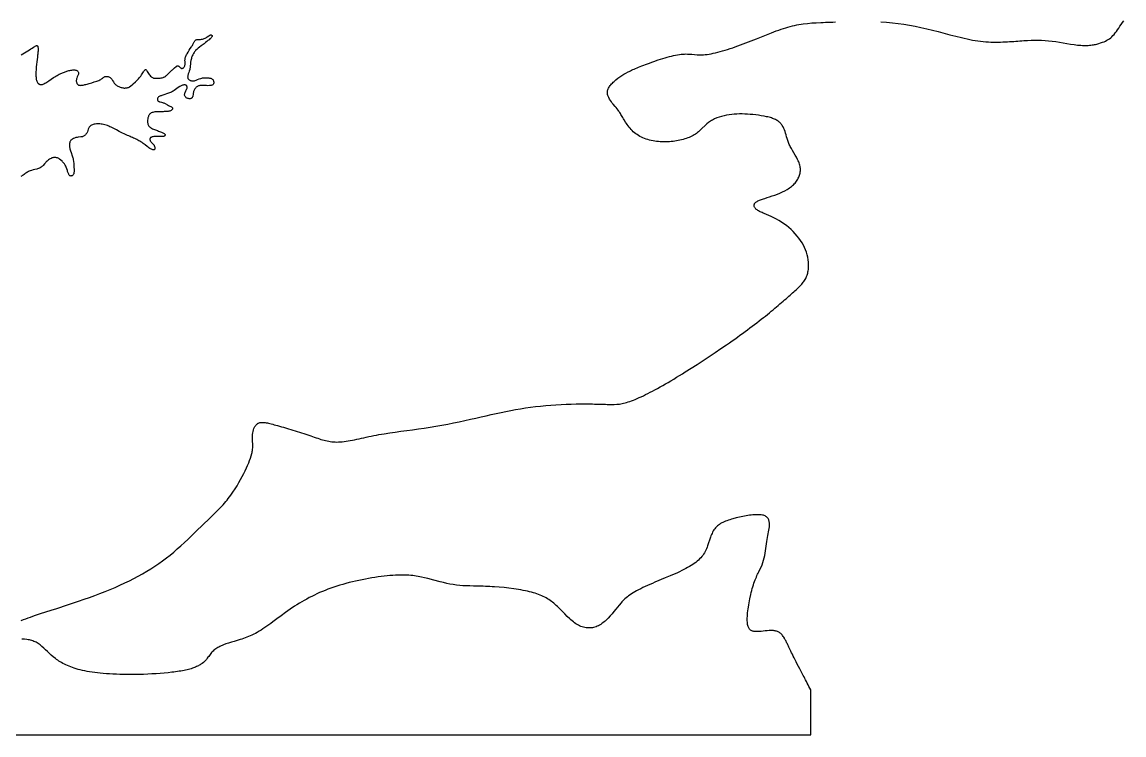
# Model space of a CAD drawing. Header units: millimetres. Extents: x -4898 to 5180, y -1106 to 8925.
# Drawn here: x 141 to 4567, y -1106 to 1760 of the extents above; entities that cross this region are included whole.
import ezdxf

# ---------------------------------------------------------------- set-up
doc = ezdxf.new("R2010")
doc.units = ezdxf.units.MM
doc.layers.add('166', color=7, linetype='Continuous')

msp = doc.modelspace()

# ---------------------------------------------------------------- linework, layer by layer
at = {"layer": '166', "elevation": 166}
for points in [[(137.6, -645.5), (146.5, -642.2), (155.7, -638.8), (165.1, -635.4), (174.8, -632), (184.8, -628.6), (194.9, -625.2), (215.6, -618.3), (236.9, -611.3), (258.5, -604.3), (280.3, -597.3), (324.2, -583), (368.2, -568.4), (390, -560.9), (411.6, -553.3), (433, -545.5), (454, -537.6), (474.7, -529.5), (495, -521.2), (514.9, -512.7), (534.4, -504), (553.5, -495.2), (572.1, -486.1), (590.4, -476.9), (608.1, -467.5), (625.4, -457.8), (642.2, -447.9), (658.6, -437.8), (674.7, -427.4), (690.4, -416.7), (705.8, -405.7), (720.9, -394.4), (735.7, -382.8), (750.3, -370.8), (764.7, -358.4), (778.9, -345.8), (793, -332.9), (806.9, -319.9), (820.6, -306.8), (847.6, -280.6), (861, -267.7), (874.2, -254.9), (887.3, -242.4), (900.1, -229.9), (912.7, -217.6), (925, -205.2), (936.9, -192.9), (948.3, -180.6), (959.2, -168.1), (964.4, -161.9), (969.5, -155.6), (974.4, -149.2), (979.2, -142.8), (988.2, -130), (996.7, -117.2), (1004.6, -104.4), (1012, -91.7), (1018.9, -79.3), (1025.3, -67.1), (1031.3, -55.3), (1036.9, -43.8), (1042.1, -32.9), (1046.9, -22.4), (1051.3, -12.3), (1055.2, -2.5), (1058.6, 6.9), (1061.5, 15.9), (1063.8, 24.7), (1064.8, 29), (1065.6, 33.3), (1066.2, 37.5), (1066.8, 41.6), (1067.4, 49.7), (1067.6, 57.6), (1067.5, 65.4), (1067.2, 72.9), (1066.9, 80.3), (1066.7, 87.4), (1066.7, 94.4), (1067, 101.2), (1067.7, 107.8), (1068.9, 114.3), (1070.6, 120.4), (1072.7, 126.1), (1075.2, 131.4), (1076.6, 133.8), (1078.1, 136.2), (1079.8, 138.3), (1081.5, 140.4), (1083.2, 142.2), (1085.1, 143.9), (1087.1, 145.4), (1089.2, 146.7), (1091.3, 147.9), (1093.6, 148.8), (1096, 149.5), (1098.5, 150.1), (1101.2, 150.4), (1104.1, 150.6), (1107.2, 150.6), (1110.6, 150.4), (1114.1, 150.1), (1118, 149.5), (1122.1, 148.8), (1126.5, 148), (1131.3, 146.9), (1136.4, 145.7), (1141.9, 144.4), (1147.7, 142.9), (1154, 141.2), (1160.7, 139.3), (1167.7, 137.4), (1175.2, 135.3), (1182.9, 133), (1190.9, 130.7), (1199.1, 128.3), (1207.5, 125.8), (1224.7, 120.6), (1259.6, 109.7), (1276.5, 104.2), (1284.7, 101.5), (1292.7, 98.8), (1300.4, 96.2), (1307.8, 93.7), (1315, 91.2), (1321.9, 88.8), (1328.7, 86.5), (1335.2, 84.4), (1341.7, 82.3), (1348, 80.4), (1354.3, 78.7), (1360.5, 77.1), (1366.8, 75.7), (1373, 74.4), (1379.3, 73.4), (1385.7, 72.6), (1392.2, 72), (1398.8, 71.6), (1405.6, 71.5), (1412.6, 71.7), (1419.9, 72.1), (1427.4, 72.7), (1435.1, 73.6), (1443, 74.8), (1451.2, 76.1), (1459.5, 77.5), (1468.1, 79.2), (1476.9, 80.9), (1485.9, 82.8), (1495, 84.8), (1504.4, 86.8), (1513.9, 88.9), (1523.6, 91), (1533.5, 93.1), (1543.5, 95.2), (1553.7, 97.2), (1564.1, 99.2), (1574.6, 101.2), (1596, 104.8), (1617.9, 108.2), (1640.2, 111.4), (1663, 114.5), (1686, 117.6), (1709.3, 120.8), (1732.8, 124), (1756.4, 127.5), (1780.1, 131.2), (1803.7, 135.2), (1827.3, 139.5), (1850.8, 143.9), (1874, 148.5), (1897, 153.3), (1919.5, 158), (1941.7, 162.9), (1963.4, 167.7), (1984.5, 172.4), (2005.1, 177), (2025.3, 181.6), (2045.2, 186), (2064.8, 190.2), (2084.4, 194.3), (2103.9, 198.1), (2123.4, 201.8), (2143.1, 205.2), (2163.1, 208.3), (2183.2, 211.1), (2203.5, 213.7), (2223.9, 215.9), (2244.4, 218), (2264.9, 219.7), (2285.4, 221.2), (2305.9, 222.4), (2326.3, 223.3), (2346.6, 223.9), (2366.5, 224.4), (2386, 224.6), (2395.5, 224.6), (2404.8, 224.6), (2414, 224.6), (2422.9, 224.5), (2431.7, 224.4), (2440.1, 224.3), (2448.3, 224.1), (2456.3, 223.9), (2463.9, 223.7), (2471.2, 223.5), (2478.2, 223.3), (2484.8, 223.1), (2491.2, 222.9), (2497.2, 222.7), (2503.1, 222.5), (2508.7, 222.5), (2519.7, 222.6), (2530.3, 223.2), (2535.6, 223.6), (2540.9, 224.3), (2546.3, 225.1), (2551.8, 226.1), (2557.4, 227.4), (2563.3, 228.8), (2569.3, 230.5), (2575.7, 232.5), (2582.3, 234.7), (2589.2, 237.2), (2596.4, 240), (2603.9, 243.1), (2611.7, 246.4), (2619.7, 249.9), (2628, 253.7), (2636.6, 257.8), (2645.4, 262.1), (2654.5, 266.7), (2663.9, 271.5), (2673.5, 276.5), (2683.3, 281.8), (2693.4, 287.2), (2703.6, 293), (2714.2, 298.9), (2724.9, 305), (2735.9, 311.4), (2747, 317.9), (2758.4, 324.7), (2769.9, 331.6), (2781.5, 338.7), (2793.3, 345.9), (2805.1, 353.3), (2829.1, 368.3), (2853.2, 383.8), (2877.3, 399.5), (2901.3, 415.3), (2925, 431.1), (2948.2, 446.9), (2970.8, 462.5), (2981.9, 470.2), (2992.9, 477.9), (3003.6, 485.6), (3014.3, 493.1), (3024.7, 500.6), (3035, 508.1), (3045, 515.5), (3054.9, 522.8), (3064.6, 530), (3074.1, 537.2), (3083.4, 544.2), (3092.5, 551.2), (3101.4, 558.1), (3110.1, 564.8), (3118.6, 571.5), (3126.8, 578.1), (3134.8, 584.6), (3142.6, 590.9), (3150.2, 597.2), (3157.6, 603.3), (3164.8, 609.3), (3171.7, 615.2), (3178.5, 621), (3185.1, 626.6), (3191.5, 632.1), (3197.7, 637.5), (3203.7, 642.7), (3209.5, 647.8), (3215.1, 652.8), (3220.6, 657.6), (3225.9, 662.2), (3231, 666.7), (3235.9, 671.1), (3240.7, 675.3), (3245.3, 679.4), (3249.7, 683.4), (3254, 687.3), (3258, 691.2), (3261.9, 695), (3265.6, 698.7), (3269.1, 702.4), (3272.5, 706.1), (3275.6, 709.9), (3278.6, 713.6), (3281.3, 717.4), (3283.9, 721.2), (3286.3, 725.1), (3288.5, 729.1), (3290.5, 733.2), (3292.3, 737.4), (3293.9, 741.7), (3295.3, 746.1), (3296.6, 750.6), (3297.6, 755.2), (3298.5, 759.9), (3299.2, 764.7), (3299.7, 769.5), (3300, 774.3), (3300.2, 779.3), (3300.2, 784.2), (3300, 789.2), (3299.7, 794.2), (3298.5, 804.2), (3296.8, 814.3), (3294.5, 824.2), (3291.5, 834.1), (3288, 843.8), (3283.9, 853.4), (3279.2, 862.9), (3273.9, 872.3), (3268.1, 881.6), (3261.5, 890.7), (3254.4, 899.7), (3246.7, 908.6), (3238.4, 917.2), (3229.7, 925.6), (3220.5, 933.8), (3211, 941.5), (3201.2, 948.9), (3191.2, 955.8), (3181, 962.2), (3170.7, 968), (3160.5, 973.2), (3150.3, 977.9), (3140.5, 982.2), (3130.9, 986.2), (3121.9, 990), (3117.6, 991.8), (3113.5, 993.6), (3109.6, 995.4), (3105.9, 997.2), (3102.4, 998.9), (3099.1, 1000.8), (3096.1, 1002.6), (3093.3, 1004.5), (3090.9, 1006.4), (3088.7, 1008.3), (3086.7, 1010.3), (3085.1, 1012.3), (3083.7, 1014.3), (3082.6, 1016.3), (3081.8, 1018.3), (3081.3, 1020.4), (3081.1, 1022.4), (3081.3, 1024.3), (3081.7, 1026.3), (3082.4, 1028.2), (3083.5, 1030.1), (3084.8, 1032), (3086.5, 1033.8), (3088.5, 1035.6), (3090.9, 1037.3), (3093.6, 1038.9), (3096.5, 1040.5), (3099.8, 1042.1), (3103.3, 1043.6), (3107.1, 1045.1), (3111.1, 1046.6), (3115.3, 1048.1), (3119.7, 1049.6), (3124.2, 1051.1), (3133.7, 1054.1), (3143.7, 1057.3), (3154, 1060.6), (3164.4, 1064.2), (3174.8, 1068.1), (3185.1, 1072.4), (3195.2, 1077), (3204.9, 1081.9), (3214.3, 1087.2), (3218.8, 1090), (3223.2, 1092.9), (3227.4, 1095.9), (3231.5, 1099), (3235.4, 1102.2), (3239.1, 1105.6), (3242.6, 1109), (3245.9, 1112.5), (3248.9, 1116.2), (3251.8, 1119.9), (3254.4, 1123.8), (3256.8, 1127.7), (3259, 1131.8), (3260.9, 1135.9), (3262.6, 1140), (3264, 1144.3), (3265.2, 1148.6), (3266.1, 1152.9), (3266.8, 1157.3), (3267.2, 1161.8), (3267.3, 1166.3), (3267.1, 1170.8), (3266.7, 1175.3), (3266, 1179.8), (3265, 1184.4), (3263.7, 1189), (3262.2, 1193.5), (3260.4, 1198.1), (3258.5, 1202.6), (3256.3, 1207.2), (3251.6, 1216.2), (3246.5, 1225.2), (3236.1, 1242.9), (3231.1, 1251.5), (3226.6, 1259.9), (3224.6, 1264.1), (3222.7, 1268.2), (3219.5, 1276.2), (3216.6, 1284), (3214.2, 1291.6), (3211.9, 1299), (3209.9, 1306.2), (3207.8, 1313.1), (3205.7, 1319.8), (3203.4, 1326.2), (3200.8, 1332.5), (3197.8, 1338.4), (3194.3, 1344.1), (3192.4, 1346.8), (3190.4, 1349.4), (3188.2, 1352), (3185.8, 1354.5), (3183.3, 1356.9), (3180.6, 1359.2), (3177.7, 1361.4), (3174.6, 1363.5), (3171.2, 1365.6), (3167.7, 1367.5), (3163.9, 1369.3), (3159.9, 1371), (3155.7, 1372.7), (3151.3, 1374.2), (3146.7, 1375.7), (3141.9, 1377), (3136.9, 1378.3), (3131.8, 1379.5), (3121.3, 1381.6), (3110.4, 1383.5), (3099.2, 1385.1), (3088, 1386.4), (3076.7, 1387.6), (3065.6, 1388.6), (3054.7, 1389.4), (3043.8, 1390), (3033.2, 1390.3), (3022.6, 1390.3), (3012.1, 1390.1), (3001.7, 1389.5), (2991.4, 1388.6), (2981.1, 1387.2), (2970.8, 1385.5), (2960.7, 1383.3), (2950.8, 1380.8), (2941, 1377.7), (2931.6, 1374.3), (2922.6, 1370.4), (2918.2, 1368.3), (2914, 1366), (2909.9, 1363.7), (2905.9, 1361.2), (2902.1, 1358.6), (2898.4, 1355.9), (2891.4, 1350.2), (2884.8, 1344.1), (2871.7, 1331.4), (2864.9, 1325), (2857.7, 1318.6), (2853.9, 1315.5), (2849.9, 1312.5), (2845.6, 1309.5), (2841.2, 1306.7), (2836.4, 1303.9), (2831.5, 1301.2), (2826.2, 1298.7), (2820.7, 1296.3), (2815, 1294), (2809.1, 1291.8), (2803, 1289.8), (2796.7, 1287.9), (2790.2, 1286.2), (2783.6, 1284.6), (2776.8, 1283.2), (2769.9, 1281.9), (2762.9, 1280.8), (2755.8, 1279.9), (2748.6, 1279.2), (2741.4, 1278.6), (2734.1, 1278.2), (2726.7, 1278), (2719.4, 1278), (2712, 1278.2), (2704.6, 1278.6), (2697.2, 1279.3), (2689.9, 1280.1), (2682.6, 1281.1), (2675.4, 1282.4), (2668.3, 1283.8), (2661.4, 1285.5), (2654.5, 1287.4), (2647.7, 1289.5), (2641.2, 1291.9), (2634.8, 1294.5), (2628.5, 1297.3), (2622.5, 1300.3), (2616.8, 1303.6), (2611.2, 1307.2), (2605.9, 1311), (2600.9, 1315), (2596.1, 1319.2), (2591.5, 1323.6), (2587.2, 1328.2), (2583.1, 1332.9), (2579.2, 1337.6), (2575.5, 1342.5), (2572, 1347.4), (2568.6, 1352.3), (2565.4, 1357.1), (2559.4, 1366.7), (2556.6, 1371.4), (2553.9, 1375.9), (2551.4, 1380.3), (2548.9, 1384.4), (2546.4, 1388.4), (2544.1, 1392.2), (2541.8, 1395.7), (2539.6, 1399), (2537.4, 1402.1), (2535.3, 1405.1), (2531.2, 1410.6), (2527.2, 1415.7), (2523.3, 1420.5), (2515.7, 1429.7), (2511.8, 1434.4), (2508, 1439.4), (2504.1, 1444.7), (2500.6, 1450.3), (2497.4, 1456.1), (2496.1, 1459), (2494.9, 1462.1), (2493.9, 1465.2), (2493.1, 1468.3), (2492.5, 1471.5), (2492.2, 1474.7), (2492.2, 1477.9), (2492.5, 1481.2), (2493.1, 1484.5), (2494, 1487.8), (2495.3, 1491.2), (2496.9, 1494.6), (2498.8, 1498), (2501, 1501.4), (2503.5, 1504.8), (2506.3, 1508.1), (2509.2, 1511.5), (2512.4, 1514.8), (2515.7, 1518.1), (2519.2, 1521.3), (2526.6, 1527.7), (2534.4, 1533.8), (2542.4, 1539.6), (2550.5, 1545), (2558.5, 1550), (2566.8, 1554.8), (2575.4, 1559.4), (2579.9, 1561.7), (2584.6, 1563.9), (2589.5, 1566.2), (2594.6, 1568.5), (2599.9, 1570.8), (2605.5, 1573.2), (2611.3, 1575.6), (2617.5, 1578.2), (2624, 1580.8), (2630.8, 1583.4), (2638.1, 1586.3), (2645.7, 1589.2), (2653.6, 1592.2), (2661.8, 1595.2), (2670.3, 1598.3), (2678.9, 1601.4), (2696.7, 1607.5), (2714.6, 1613.4), (2723.6, 1616.1), (2732.5, 1618.7), (2741.2, 1621.1), (2749.8, 1623.4), (2758.2, 1625.4), (2766.3, 1627.1), (2774.1, 1628.6), (2781.5, 1629.7), (2788.6, 1630.6), (2795.3, 1631.1), (2801.7, 1631.4), (2807.8, 1631.5), (2813.7, 1631.3), (2819.5, 1631), (2830.7, 1630.2), (2841.8, 1629.2), (2853.1, 1628.4), (2859, 1628.1), (2865.1, 1628), (2871.5, 1628.1), (2878.2, 1628.4), (2885.2, 1629), (2892.6, 1629.9), (2900.5, 1631.1), (2908.7, 1632.6), (2917.3, 1634.3), (2926.2, 1636.4), (2935.4, 1638.7), (2944.9, 1641.2), (2954.6, 1644), (2964.6, 1647), (2974.7, 1650.1), (2985, 1653.4), (2995.4, 1656.9), (3005.9, 1660.5), (3027.1, 1668.1), (3048.4, 1676.1), (3069.6, 1684.2), (3090.4, 1692.5), (3111, 1700.8), (3131.2, 1708.9), (3151, 1716.7), (3160.8, 1720.4), (3170.5, 1724), (3180.1, 1727.5), (3189.6, 1730.8), (3198.9, 1733.9), (3208.2, 1736.9), (3217.4, 1739.6), (3226.4, 1742.2), (3235.3, 1744.4), (3244.1, 1746.5), (3252.9, 1748.3), (3261.5, 1749.9), (3270.1, 1751.3), (3278.7, 1752.6), (3295.9, 1754.6), (3313.3, 1756.1), (3330.9, 1757.3), (3349, 1758.1), (3358.3, 1758.5), (3367.8, 1758.9), (3377.5, 1759.2), (3387.4, 1759.6), (3397.5, 1760), (3407.9, 1760.4)], [(3590.3, 1761.2), (3613.5, 1759.5), (3636.6, 1757.3), (3659.6, 1754.6), (3682.6, 1751.3), (3705.6, 1747.6), (3728.6, 1743.3), (3751.6, 1738.6), (3774.7, 1733.3), (3798, 1727.6), (3821.3, 1721.5), (3867.9, 1709), (3891, 1702.9), (3913.9, 1697.2), (3925.2, 1694.5), (3936.5, 1692), (3947.6, 1689.7), (3958.7, 1687.6), (3969.6, 1685.7), (3980.4, 1684), (3991.1, 1682.6), (4001.6, 1681.5), (4012, 1680.6), (4022.2, 1680), (4032.3, 1679.5), (4042.3, 1679.2), (4052.1, 1679.1), (4061.7, 1679.2), (4071.2, 1679.4), (4080.5, 1679.7), (4089.7, 1680.1), (4098.7, 1680.5), (4107.5, 1681.1), (4116.2, 1681.7), (4124.7, 1682.3), (4133, 1682.9), (4141.2, 1683.5), (4149.1, 1684.1), (4156.9, 1684.7), (4164.6, 1685.2), (4179.5, 1686.1), (4193.9, 1686.8), (4208, 1687.1), (4222, 1687.2), (4235.9, 1686.9), (4249.8, 1686.2), (4264, 1685), (4278.4, 1683.4), (4293.2, 1681.3), (4308.1, 1678.9), (4323, 1676.4), (4337.9, 1673.9), (4352.6, 1671.4), (4366.8, 1669.3), (4373.8, 1668.3), (4380.6, 1667.5), (4387.3, 1666.8), (4393.8, 1666.3), (4400.1, 1666), (4406.2, 1665.8), (4412.1, 1665.8), (4417.9, 1665.9), (4423.4, 1666.2), (4428.8, 1666.6), (4434, 1667.1), (4439, 1667.8), (4443.9, 1668.5), (4448.5, 1669.4), (4453.1, 1670.3), (4457.4, 1671.3), (4461.6, 1672.4), (4465.7, 1673.6), (4473.3, 1676), (4480.4, 1678.5), (4486.9, 1681), (4493, 1683.7), (4498.6, 1686.5), (4503.9, 1689.6), (4508.9, 1692.9), (4513.7, 1696.6), (4518.3, 1700.7), (4522.8, 1705.3), (4527.3, 1710.5), (4531.8, 1716.2), (4536.3, 1722.3), (4541, 1728.9), (4545.7, 1735.8), (4550.7, 1742.9), (4555.8, 1750.3), (4561.2, 1757.7), (4566.9, 1765.2)], [(137.7, 1628.1), (144.3, 1631.9), (157.7, 1639.9), (164.2, 1643.9), (170.5, 1647.9), (176.5, 1651.8), (182.1, 1655.5), (187.4, 1659), (189.8, 1660.6), (192.2, 1662), (194.3, 1663.2), (196.3, 1664.1), (198.1, 1664.7), (199.7, 1665), (201.1, 1665), (202.3, 1664.5), (203.3, 1663.7), (204.1, 1662.5), (204.7, 1661), (205.1, 1659.1), (205.5, 1656.9), (205.6, 1654.5), (205.7, 1651.8), (205.6, 1648.8), (205.5, 1645.6), (205.2, 1642.2), (204.9, 1638.6), (204.5, 1634.8), (204.1, 1630.9), (203.7, 1626.7), (202.6, 1618.1), (201.5, 1608.9), (200.4, 1599.4), (199.3, 1589.5), (198.3, 1579.2), (197.5, 1568.7), (196.9, 1558.1), (196.8, 1552.9), (196.7, 1547.8), (196.9, 1542.9), (197.2, 1538.2), (197.6, 1533.7), (198.3, 1529.6), (199.2, 1525.8), (200.3, 1522.4), (201.6, 1519.4), (203.1, 1516.7), (204.8, 1514.3), (206.6, 1512.4), (208.5, 1510.8), (210.6, 1509.6), (212.8, 1508.8), (215.1, 1508.4), (217.6, 1508.4), (220.2, 1508.7), (223, 1509.4), (226, 1510.5), (229.2, 1511.9), (232.7, 1513.7), (236.4, 1515.9), (240.4, 1518.4), (244.6, 1521.1), (249, 1524.1), (258.3, 1530.5), (267.7, 1536.9), (272.5, 1540), (277.1, 1542.8), (281.6, 1545.5), (286.1, 1547.9), (290.5, 1550.1), (294.8, 1552.1), (303.3, 1555.7), (311.8, 1559), (320.5, 1561.9), (329.1, 1564.5), (333.3, 1565.6), (337.5, 1566.5), (341.5, 1567.1), (345.3, 1567.5), (349, 1567.6), (352.5, 1567.3), (355.7, 1566.7), (358.6, 1565.8), (361.2, 1564.6), (363.4, 1563.2), (365.3, 1561.5), (366.7, 1559.6), (367.6, 1557.5), (368, 1555.3), (367.9, 1552.9), (367.4, 1550.4), (366.5, 1547.8), (365.4, 1545.1), (362.9, 1539.6), (360.5, 1533.9), (359.7, 1531.1), (359.2, 1528.2), (358.9, 1525.5), (359, 1522.8), (359.2, 1520.2), (359.7, 1517.7), (360.5, 1515.5), (361.4, 1513.4), (362.5, 1511.5), (363.7, 1509.9), (365.1, 1508.6), (366.6, 1507.5), (368.3, 1506.6), (370.2, 1506), (372.3, 1505.6), (374.7, 1505.4), (377.2, 1505.5), (380, 1505.7), (383.1, 1506.1), (386.4, 1506.8), (390, 1507.5), (393.8, 1508.4), (397.8, 1509.5), (402.1, 1510.6), (406.5, 1511.9), (411.2, 1513.2), (420.9, 1516), (431, 1518.9), (440.9, 1522), (445.5, 1523.7), (449.8, 1525.4), (453.7, 1527.2), (457.2, 1529.1), (460.3, 1531), (462.9, 1532.9), (465.3, 1534.7), (467.5, 1536.5), (469.6, 1538), (471.6, 1539.4), (473.7, 1540.5), (475.9, 1541.2), (478.3, 1541.6), (481, 1541.6), (483.7, 1541.3), (486.5, 1540.6), (489.3, 1539.6), (492.1, 1538.3), (494.7, 1536.8), (497.2, 1534.9), (499.5, 1532.9), (501.5, 1530.6), (503.2, 1528.1), (504.8, 1525.5), (507.9, 1520.1), (511.1, 1514.8), (513, 1512.2), (515.1, 1509.8), (517.5, 1507.6), (520.2, 1505.6), (523, 1503.7), (526.1, 1502), (529.2, 1500.5), (532.5, 1499.2), (535.7, 1498), (539, 1497), (542.2, 1496.2), (545.3, 1495.5), (548.4, 1495), (551.4, 1494.7), (554.3, 1494.7), (557.2, 1494.8), (560, 1495.1), (562.8, 1495.6), (565.5, 1496.4), (568.2, 1497.4), (570.7, 1498.6), (573.3, 1500), (578.2, 1503.2), (583, 1507), (587.7, 1510.9), (596.6, 1519), (600.8, 1523), (604.8, 1527.1), (608.5, 1531.1), (611.9, 1535), (615.1, 1539), (618.1, 1543), (620.9, 1547.1), (623.6, 1551.3), (626.1, 1555.3), (628.4, 1559.1), (630.7, 1562.5), (631.7, 1564), (632.8, 1565.4), (633.8, 1566.5), (634.8, 1567.4), (635.8, 1568.1), (636.8, 1568.5), (637.7, 1568.6), (638.6, 1568.5), (639.5, 1567.9), (640.4, 1567), (641.3, 1565.8), (642.3, 1564.4), (643.2, 1562.8), (644.2, 1561), (646.4, 1557), (648.8, 1553), (651.6, 1549.2), (654.6, 1545.7), (657.6, 1542.6), (660.4, 1540), (661.7, 1538.9), (662.9, 1538), (665.2, 1536.6), (667.3, 1535.5), (669.3, 1534.8), (671.4, 1534.3), (673.6, 1534), (676.1, 1533.8), (678.9, 1533.7), (680.6, 1533.7), (682.4, 1533.7), (686.5, 1533.9), (691, 1534.2), (695.6, 1534.7), (700.1, 1535.3), (704.3, 1536.1), (708.3, 1537.2), (710.4, 1538), (712.4, 1539), (714.5, 1540.2), (716.7, 1541.6), (719, 1543.4), (721.4, 1545.4), (723.9, 1547.7), (726.5, 1550.1), (731.7, 1555.3), (736.6, 1560.4), (738.9, 1562.7), (741.1, 1564.8), (743, 1566.6), (744.8, 1568.2), (746.5, 1569.6), (748, 1570.9), (753.8, 1575.6), (759.8, 1580.9), (761.3, 1582), (762.9, 1583), (764.5, 1583.6), (766, 1583.9), (767.6, 1583.8), (769.1, 1583.2), (770.6, 1582.2), (772.2, 1580.9), (775.3, 1578), (776.9, 1576.5), (778.6, 1575.3), (780.3, 1574.3), (782.1, 1573.7), (783.9, 1573.7), (785.8, 1574.1), (787.6, 1574.9), (789.4, 1576.1), (791.1, 1577.6), (792.5, 1579.5), (793.8, 1581.5), (794.8, 1583.8), (795.5, 1586.2), (795.8, 1588.7), (796, 1591.4), (795.9, 1594.2), (795.6, 1600), (795.5, 1606.2), (795.7, 1609.3), (796.1, 1612.5), (796.8, 1615.8), (797.8, 1619.1), (799, 1622.4), (800.4, 1625.7), (802, 1629.1), (803.8, 1632.5), (807.8, 1639.3), (812.2, 1646.2), (816.8, 1653), (821.3, 1659.6), (823.4, 1662.9), (825.4, 1666), (827.2, 1669), (828.8, 1671.9), (830.3, 1674.7), (831.7, 1677.3), (833, 1679.7), (834.2, 1681.9), (835.4, 1683.9), (836.7, 1685.6), (838, 1687), (839.4, 1688.1), (840.9, 1688.9), (842.5, 1689.4), (844.2, 1689.7), (845.9, 1689.9), (849.6, 1690), (853.5, 1689.9), (857.6, 1690.2), (861.7, 1690.6), (865.7, 1691.4), (869.5, 1692.4), (873, 1693.6), (876.3, 1694.9), (879.3, 1696.5), (882.2, 1698.2), (885.1, 1700.3), (891.1, 1704.6), (894, 1706.4), (895.4, 1707.1), (896.8, 1707.6), (898.1, 1708), (899.4, 1708.1), (900.6, 1708), (901.7, 1707.8), (902.6, 1707.4), (903.4, 1706.9), (904, 1706.2), (904.4, 1705.4), (904.5, 1704.5), (904.4, 1703.5), (904.1, 1702.4), (903.5, 1701.2), (902.8, 1699.9), (901.8, 1698.5), (900.6, 1697.1), (899.2, 1695.6), (897.6, 1694), (895.9, 1692.4), (892.1, 1688.9), (887.7, 1685.2), (882.9, 1681.3), (877.6, 1677.2), (871.9, 1672.9), (860.1, 1663.9), (854.2, 1659.3), (848.6, 1654.7), (843.3, 1650), (838.4, 1645.1), (836.1, 1642.5), (833.9, 1639.8), (831.8, 1636.9), (829.9, 1634), (828.1, 1630.8), (826.4, 1627.5), (824.9, 1624.1), (823.5, 1620.6), (822.2, 1616.9), (821.1, 1613.3), (819.4, 1605.8), (818.2, 1598.2), (817.4, 1590.7), (816.7, 1583.4), (815.8, 1576.3), (815.2, 1572.8), (814.5, 1569.4), (812.7, 1563), (810.7, 1556.9), (808.7, 1551.3), (807.9, 1548.6), (807.2, 1546.1), (806.7, 1543.7), (806.3, 1541.4), (806.2, 1539.3), (806.3, 1537.2), (806.7, 1535.3), (807.3, 1533.5), (808.2, 1531.8), (809.3, 1530.2), (810.8, 1528.8), (812.6, 1527.5), (814.6, 1526.3), (816.9, 1525.3), (819.5, 1524.5), (822.1, 1523.9), (825, 1523.5), (827.9, 1523.4), (830.9, 1523.7), (833.9, 1524.2), (837, 1525), (840.1, 1526), (846.4, 1528.6), (852.9, 1531.2), (859.5, 1533.6), (862.9, 1534.4), (866.3, 1535.1), (869.7, 1535.6), (873, 1535.9), (879.7, 1536.2), (886, 1535.9), (888.9, 1535.7), (891.8, 1535.3), (894.5, 1534.9), (897, 1534.4), (899.3, 1533.8), (901.5, 1533), (903.5, 1532), (905.2, 1530.8), (906.8, 1529.3), (908.1, 1527.7), (909.2, 1525.8), (910, 1523.7), (910.6, 1521.5), (911, 1519.2), (911, 1517), (910.8, 1514.8), (910.2, 1512.7), (909.4, 1510.9), (908.3, 1509.3), (906.8, 1507.9), (905.1, 1506.8), (903.1, 1506), (901, 1505.3), (898.6, 1504.8), (896.1, 1504.4), (893.5, 1504.2), (887.9, 1504.1), (882.1, 1504.4), (876.2, 1504.7), (870.2, 1505), (864.2, 1505), (858.4, 1504.6), (855.6, 1504.3), (852.8, 1503.7), (850.1, 1502.9), (847.6, 1502), (845.2, 1500.8), (842.9, 1499.4), (840.7, 1497.6), (838.7, 1495.7), (836.9, 1493.4), (835.2, 1491), (833.7, 1488.5), (832.4, 1485.8), (831.3, 1483), (830.3, 1480.1), (829.5, 1477.2), (828.8, 1474.4), (827.9, 1468.7), (827, 1463.5), (826.5, 1461.2), (825.8, 1459), (824.9, 1457.1), (823.7, 1455.5), (822.2, 1454.1), (820.5, 1453), (818.6, 1452.3), (816.5, 1451.8), (814.2, 1451.6), (811.9, 1451.6), (809.5, 1452), (807.2, 1452.5), (804.9, 1453.4), (802.6, 1454.4), (800.6, 1455.8), (798.7, 1457.3), (797.1, 1459.1), (795.7, 1461.1), (794.7, 1463.2), (794.2, 1465.6), (794, 1468.2), (794.4, 1471), (795.2, 1473.9), (796.4, 1476.9), (799.2, 1483.1), (802, 1489.2), (803.1, 1492.1), (803.8, 1494.7), (804.2, 1497.2), (804, 1499.4), (803.5, 1501.4), (802.6, 1503.1), (801.4, 1504.6), (799.9, 1505.7), (798.1, 1506.6), (796, 1507.1), (793.8, 1507.3), (791.3, 1507.1), (788.7, 1506.7), (786, 1505.9), (783.1, 1504.9), (780.2, 1503.7), (777.3, 1502.2), (774.4, 1500.6), (768.6, 1496.9), (763, 1492.7), (757.4, 1488.4), (751.5, 1484.1), (748.3, 1482.1), (745, 1480.1), (741.4, 1478.3), (737.7, 1476.6), (729.9, 1473.6), (721.9, 1471), (714, 1468.5), (706.6, 1466.2), (703.1, 1465.1), (699.9, 1463.9), (696.9, 1462.7), (694.2, 1461.4), (691.7, 1460.1), (689.6, 1458.7), (687.9, 1457.2), (686.5, 1455.5), (685.5, 1453.8), (684.9, 1451.9), (684.6, 1450.1), (684.7, 1448.2), (685.2, 1446.5), (685.9, 1444.8), (686.9, 1443.3), (688.3, 1441.9), (689.9, 1440.8), (691.7, 1439.9), (693.7, 1439.2), (695.9, 1438.6), (700.7, 1437.5), (705.7, 1436.4), (708.2, 1435.6), (710.6, 1434.8), (715.4, 1432.6), (724.8, 1427.4), (729.7, 1424.8), (734.7, 1422.3), (739.2, 1420), (741.2, 1418.8), (743, 1417.6), (744.3, 1416.3), (745.3, 1414.9), (745.8, 1413.4), (745.8, 1411.9), (745.4, 1410.3), (744.5, 1408.7), (743.3, 1407.1), (741.6, 1405.6), (739.5, 1404.2), (737.1, 1403), (734.4, 1402), (731.3, 1401.2), (728, 1400.6), (724.5, 1400.2), (720.6, 1399.9), (716.6, 1399.7), (712.4, 1399.7), (708, 1399.6), (698.7, 1399.6), (689.1, 1399.4), (679.6, 1398.8), (675, 1398.3), (670.7, 1397.6), (666.7, 1396.7), (663.1, 1395.6), (660, 1394.3), (657.3, 1392.7), (655, 1391), (653.1, 1389), (651.5, 1386.9), (650.2, 1384.7), (649.2, 1382.4), (648.3, 1380), (646.9, 1375.3), (645.9, 1370.7), (645.3, 1366.1), (645.1, 1361.4), (645.4, 1356.5), (645.7, 1354), (646.2, 1351.5), (646.9, 1349), (647.9, 1346.5), (649.2, 1344), (650.7, 1341.6), (652.7, 1339.3), (655, 1337.1), (657.8, 1335), (661, 1333), (664.6, 1331.2), (668.5, 1329.5), (676.9, 1326.3), (685.4, 1323.3), (689.6, 1321.8), (693.6, 1320.3), (697.4, 1318.8), (700.9, 1317.3), (704.1, 1315.8), (707, 1314.3), (709.5, 1312.9), (711.6, 1311.4), (713.4, 1310), (714.6, 1308.6), (715.4, 1307.2), (715.8, 1305.9), (715.7, 1304.6), (715.2, 1303.4), (714.3, 1302.4), (713, 1301.5), (711.4, 1300.7), (709.5, 1300.1), (707.3, 1299.7), (704.9, 1299.4), (702.2, 1299.4), (699.4, 1299.4), (693.2, 1299.8), (686.6, 1300.2), (679.8, 1300.3), (673, 1299.9), (669.8, 1299.5), (666.7, 1299), (663.9, 1298.2), (661.4, 1297.4), (659.2, 1296.3), (657.4, 1295.1), (656.1, 1293.7), (655.2, 1292.1), (654.7, 1290.3), (654.6, 1288.5), (654.8, 1286.6), (655.3, 1284.7), (656.1, 1282.8), (657.1, 1280.9), (658.2, 1279.1), (659.5, 1277.5), (662.4, 1274.3), (665.5, 1271.2), (668.5, 1268), (669.8, 1266.2), (671.1, 1264.3), (672.2, 1262.2), (673.2, 1260), (673.9, 1257.8), (674.4, 1255.6), (674.7, 1253.6), (674.7, 1251.6), (674.4, 1249.9), (673.8, 1248.4), (672.9, 1247.3), (671.6, 1246.5), (670, 1246.1), (668.1, 1246.1), (665.8, 1246.4), (663.3, 1247.1), (660.5, 1248.2), (657.5, 1249.7), (654.3, 1251.6), (650.8, 1253.9), (647.2, 1256.5), (643.4, 1259.4), (635.4, 1265.7), (627.1, 1272.1), (623, 1275.2), (618.8, 1278), (614.7, 1280.6), (610.6, 1283), (602.4, 1287.4), (593.8, 1291.4), (589.3, 1293.3), (584.7, 1295.4), (579.8, 1297.5), (574.8, 1299.7), (569.6, 1302), (564.2, 1304.4), (553.3, 1309.5), (542.2, 1314.9), (531.2, 1320.5), (520.5, 1326.2), (509.9, 1331.7), (499.5, 1336.9), (494.3, 1339.3), (489.1, 1341.4), (483.9, 1343.4), (478.7, 1345.2), (473.5, 1346.7), (468.4, 1348), (463.3, 1349.1), (458.3, 1349.9), (453.4, 1350.4), (448.6, 1350.7), (444, 1350.7), (439.5, 1350.5), (435.1, 1350), (431, 1349.2), (427.2, 1348.2), (423.6, 1347), (420.3, 1345.5), (417.4, 1343.8), (414.8, 1341.8), (412.7, 1339.7), (411, 1337.4), (409.5, 1334.9), (408.3, 1332.3), (407.3, 1329.7), (405.5, 1324.2), (403.6, 1318.7), (402.4, 1316.1), (401.1, 1313.6), (399.6, 1311.2), (397.9, 1308.9), (396.1, 1306.8), (394.2, 1304.9), (392.2, 1303.2), (390.2, 1301.8), (388, 1300.6), (385.8, 1299.7), (383.6, 1299), (381.3, 1298.5), (376.6, 1297.9), (366.9, 1297.1), (361.9, 1296.3), (357, 1295.1), (352.2, 1293.5), (347.5, 1291.6), (343.2, 1289.2), (341.2, 1287.8), (339.3, 1286.2), (337.5, 1284.5), (336, 1282.5), (334.6, 1280.3), (333.5, 1277.8), (332.7, 1275), (332, 1272), (331.7, 1268.6), (331.6, 1265.1), (331.7, 1261.4), (332.1, 1257.5), (332.6, 1253.7), (333.3, 1249.8), (334.2, 1246), (335.3, 1242.2), (337.7, 1235.1), (343, 1221.6), (345.2, 1214.6), (346.1, 1211), (346.8, 1207.2), (347.8, 1199.5), (348.4, 1191.6), (349.3, 1175.8), (349.8, 1168.4), (349.9, 1164.8), (350, 1161.5), (349.9, 1158.3), (349.7, 1155.3), (349.2, 1152.6), (348.6, 1150.1), (347.6, 1148), (346.5, 1146.1), (345.2, 1144.5), (343.7, 1143.2), (342.2, 1142.2), (340.6, 1141.5), (338.9, 1141.1), (337.4, 1140.9), (335.8, 1141.1), (334.4, 1141.6), (333.1, 1142.3), (331.8, 1143.4), (330.6, 1144.7), (329.5, 1146.4), (328.4, 1148.3), (327.3, 1150.6), (326.2, 1153.1), (325.2, 1156), (324.2, 1159.1), (323.1, 1162.5), (320.8, 1169.6), (318.1, 1176.9), (316.6, 1180.5), (314.9, 1183.9), (313, 1187.2), (311, 1190.3), (308.8, 1193.2), (306.6, 1195.9), (304.2, 1198.5), (301.7, 1200.9), (296.5, 1205.3), (291.2, 1209.2), (288.5, 1210.9), (285.7, 1212.3), (282.9, 1213.6), (280, 1214.6), (277, 1215.3), (274, 1215.6), (270.8, 1215.7), (267.6, 1215.3), (264.2, 1214.6), (260.9, 1213.5), (257.5, 1212), (254.1, 1210.3), (250.7, 1208.3), (247.5, 1206.1), (244.4, 1203.6), (241.4, 1201), (238.6, 1198.2), (236, 1195.3), (230.9, 1189.4), (225.9, 1183.7), (223.3, 1181.1), (220.5, 1178.6), (217.5, 1176.4), (214.2, 1174.4), (210.8, 1172.7), (207.3, 1171.2), (203.6, 1170), (199.9, 1168.8), (192.5, 1166.9), (185.6, 1165.2), (179.2, 1163.4), (173.1, 1161.3), (170, 1160), (166.9, 1158.5), (163.6, 1156.8), (160.2, 1154.9), (156.7, 1152.6), (152.9, 1150.1), (149, 1147.4), (144.9, 1144.5), (136.5, 1138.6)], [(-4897.9, -1106.3), (3309.2, -1106.3), (3309.2, -925), (3305.5, -918), (3301.8, -911.1), (3298.2, -904.3), (3294.8, -897.8), (3291.4, -891.3), (3288.1, -885.1), (3284.9, -879), (3281.8, -873), (3278.8, -867.2), (3275.8, -861.5), (3272.9, -856), (3270.2, -850.6), (3264.8, -840.2), (3259.8, -830.4), (3255, -821.1), (3250.6, -812.3), (3246.4, -804.1), (3242.5, -796.2), (3238.8, -788.9), (3235.3, -781.9), (3232.1, -775.4), (3229.1, -769.3), (3226.3, -763.6), (3223.7, -758.3), (3221.2, -753.3), (3219, -748.7), (3216.8, -744.4), (3214.9, -740.3), (3213, -736.6), (3211.3, -733.1), (3209.7, -729.9), (3208.2, -727), (3206.7, -724.2), (3205.4, -721.7), (3204.1, -719.3), (3202.8, -717.1), (3200.5, -713.1), (3198.2, -709.7), (3195.9, -706.5), (3193.5, -703.6), (3191.1, -701), (3188.6, -698.7), (3186, -696.6), (3183.3, -694.7), (3180.6, -693), (3177.8, -691.6), (3175, -690.3), (3172, -689.3), (3169, -688.4), (3165.9, -687.7), (3162.6, -687.1), (3159.4, -686.7), (3156, -686.5), (3148.9, -686.4), (3141.4, -686.7), (3133.6, -687.3), (3125.6, -688.2), (3109.5, -690), (3101.6, -690.6), (3094.1, -690.9), (3090.5, -690.9), (3087, -690.8), (3083.6, -690.5), (3080.4, -690.1), (3077.4, -689.4), (3074.6, -688.6), (3071.9, -687.6), (3069.5, -686.3), (3067.2, -684.8), (3065.1, -683), (3063.1, -680.9), (3061.4, -678.6), (3059.8, -675.9), (3058.4, -673), (3057.3, -669.7), (3056.2, -666), (3055.4, -662), (3054.8, -657.6), (3054.3, -652.8), (3054.1, -647.6), (3054, -641.9), (3054.1, -635.9), (3054.4, -629.3), (3054.9, -622.4), (3055.5, -615.2), (3056.3, -607.6), (3057.3, -599.8), (3058.4, -591.8), (3059.6, -583.6), (3061, -575.3), (3064.2, -558.6), (3067.8, -541.9), (3069.7, -533.7), (3071.8, -525.6), (3073.9, -517.8), (3076.1, -510.2), (3078.3, -503), (3080.7, -496), (3083.1, -489.4), (3085.5, -483.1), (3087.9, -477), (3090.4, -471.3), (3092.8, -465.7), (3095.3, -460.4), (3097.7, -455.3), (3100.1, -450.3), (3104.7, -440.7), (3109.1, -431.5), (3113.1, -422.4), (3116.7, -413.4), (3119.7, -404.1), (3122.2, -394.6), (3124.2, -385), (3126, -375.3), (3127.4, -365.6), (3128.7, -356), (3129.9, -346.6), (3131, -337.4), (3132.3, -328.6), (3133.7, -320.2), (3135.2, -312.1), (3136.8, -304.4), (3138.3, -297), (3139.8, -289.8), (3141, -282.8), (3142.1, -276), (3142.8, -269.3), (3143.2, -262.8), (3143.1, -256.3), (3142.9, -253.2), (3142.5, -250.1), (3141.9, -247.1), (3141.1, -244.1), (3140.1, -241.3), (3138.9, -238.6), (3137.4, -236.1), (3135.6, -233.7), (3133.6, -231.4), (3131.2, -229.4), (3128.6, -227.5), (3125.6, -225.8), (3122.3, -224.4), (3118.6, -223.1), (3114.5, -222.1), (3110, -221.4), (3105.1, -220.9), (3099.9, -220.7), (3094.4, -220.6), (3088.7, -220.8), (3082.6, -221.1), (3076.4, -221.6), (3070, -222.3), (3063.4, -223.2), (3050, -225.3), (3036.3, -227.8), (3022.7, -230.7), (3009.3, -233.9), (2996.4, -237.2), (2990.2, -238.9), (2984.1, -240.8), (2978.2, -242.7), (2972.4, -244.7), (2966.9, -246.8), (2961.5, -249), (2956.4, -251.4), (2951.4, -253.9), (2946.6, -256.6), (2942.1, -259.5), (2937.8, -262.6), (2933.8, -265.9), (2929.9, -269.4), (2926.4, -273.1), (2923.1, -277.1), (2920, -281.4), (2917.2, -285.9), (2914.7, -290.6), (2912.4, -295.6), (2910.2, -300.8), (2908.1, -306.1), (2906.2, -311.6), (2902.4, -322.9), (2898.7, -334.4), (2894.8, -346), (2892.6, -351.8), (2890.3, -357.5), (2887.7, -363.1), (2885, -368.6), (2882, -374), (2878.7, -379.2), (2875.1, -384.3), (2871.1, -389.2), (2866.9, -394), (2862.4, -398.7), (2857.5, -403.3), (2852.4, -407.8), (2846.9, -412.2), (2841, -416.5), (2834.9, -420.7), (2828.4, -425), (2821.5, -429.1), (2814.3, -433.3), (2806.8, -437.4), (2798.9, -441.5), (2790.6, -445.6), (2782, -449.8), (2773.1, -453.9), (2763.7, -458.1), (2754.1, -462.3), (2744.3, -466.6), (2724, -475.1), (2682.9, -492.4), (2672.8, -496.7), (2662.8, -501), (2653.1, -505.3), (2643.6, -509.6), (2634.5, -513.8), (2625.8, -518.1), (2617.4, -522.3), (2609.6, -526.5), (2602.2, -530.6), (2595.4, -534.7), (2589, -538.8), (2583, -542.9), (2577.5, -547), (2572.3, -551), (2567.4, -555.1), (2562.8, -559.2), (2558.5, -563.2), (2554.4, -567.3), (2550.5, -571.4), (2546.8, -575.5), (2539.6, -583.9), (2532.7, -592.4), (2525.7, -601.1), (2518.6, -610.1), (2511.1, -619), (2503.4, -627.8), (2495.5, -636.3), (2487.2, -644.4), (2483, -648.2), (2478.7, -651.9), (2474.4, -655.4), (2469.9, -658.6), (2465.4, -661.6), (2460.8, -664.4), (2456.2, -666.9), (2451.4, -669.1), (2446.6, -671), (2441.8, -672.6), (2436.8, -673.9), (2431.9, -674.9), (2426.8, -675.6), (2421.8, -676), (2416.7, -676.1), (2411.6, -675.8), (2406.4, -675.3), (2401.3, -674.4), (2396.1, -673.2), (2391, -671.7), (2385.8, -669.9), (2380.7, -667.7), (2375.6, -665.2), (2370.5, -662.3), (2365.5, -659.1), (2360.4, -655.6), (2355.4, -651.8), (2350.5, -647.8), (2345.5, -643.5), (2340.6, -639), (2330.8, -629.6), (2321.1, -619.7), (2311.3, -609.7), (2301.6, -599.8), (2291.8, -590.2), (2286.9, -585.6), (2282, -581.1), (2277.1, -576.9), (2272.1, -572.8), (2267.1, -569), (2262, -565.3), (2256.8, -561.7), (2251.4, -558.4), (2246, -555.2), (2240.3, -552.1), (2234.5, -549.2), (2228.6, -546.4), (2222.4, -543.8), (2215.9, -541.3), (2209.2, -538.9), (2202.3, -536.6), (2195, -534.4), (2187.5, -532.3), (2179.6, -530.3), (2171.3, -528.4), (2162.8, -526.6), (2154, -524.8), (2144.9, -523.2), (2135.6, -521.6), (2126.1, -520.2), (2116.5, -518.8), (2096.9, -516.2), (2077.1, -514), (2057.5, -512.2), (2038.3, -510.7), (2028.9, -510.1), (2019.7, -509.5), (2010.7, -509.1), (2002, -508.7), (1993.5, -508.4), (1985.3, -508.1), (1977.3, -507.9), (1969.4, -507.8), (1961.8, -507.6), (1954.3, -507.4), (1939.7, -507.1), (1925.7, -506.7), (1912.1, -506), (1898.8, -505), (1885.6, -503.6), (1872.5, -501.8), (1859.5, -499.5), (1846.6, -496.8), (1833.7, -493.8), (1820.9, -490.6), (1795.5, -483.9), (1770.3, -477.2), (1757.7, -474.1), (1744.9, -471.2), (1738.3, -469.9), (1731.6, -468.6), (1724.7, -467.5), (1717.6, -466.4), (1710.3, -465.5), (1702.8, -464.8), (1694.9, -464.1), (1686.8, -463.6), (1678.3, -463.3), (1669.4, -463.2), (1660.2, -463.2), (1650.5, -463.5), (1640.4, -463.9), (1629.8, -464.6), (1618.8, -465.4), (1607.4, -466.5), (1595.6, -467.7), (1583.6, -469.2), (1571.2, -470.9), (1558.7, -472.7), (1546, -474.7), (1533.1, -477), (1520.1, -479.3), (1507, -481.9), (1493.9, -484.6), (1480.8, -487.5), (1467.8, -490.6), (1454.9, -493.8), (1442.1, -497.2), (1429.5, -500.7), (1417.1, -504.4), (1405, -508.2), (1393, -512.2), (1381.3, -516.3), (1369.8, -520.5), (1358.5, -524.9), (1347.3, -529.5), (1336.4, -534.1), (1325.6, -538.9), (1315.1, -543.9), (1304.6, -549), (1294.4, -554.2), (1284.3, -559.6), (1274.3, -565.1), (1264.5, -570.8), (1254.9, -576.6), (1245.3, -582.5), (1235.9, -588.6), (1217.5, -601.1), (1199.5, -613.9), (1182, -626.7), (1164.9, -639.5), (1148.3, -651.9), (1140.1, -657.9), (1132.1, -663.8), (1124.1, -669.4), (1116.3, -674.8), (1108.6, -680), (1101, -684.9), (1093.4, -689.5), (1086, -693.8), (1078.7, -697.8), (1071.5, -701.5), (1064.4, -704.9), (1057.4, -708), (1050.5, -710.9), (1043.7, -713.6), (1037.1, -716.1), (1030.5, -718.4), (1024, -720.6), (1017.7, -722.7), (1005.3, -726.5), (993.3, -730), (981.8, -733.4), (970.7, -736.8), (960.1, -740.4), (950, -744.2), (945.2, -746.2), (940.4, -748.3), (935.9, -750.5), (931.5, -752.8), (927.2, -755.1), (923.1, -757.6), (919.1, -760.2), (915.3, -763), (911.7, -765.8), (908.3, -768.8), (905, -772), (901.9, -775.3), (899, -778.8), (896.3, -782.5), (890.8, -790.1), (887.9, -794.1), (884.9, -798.1), (881.6, -802.2), (878.1, -806.2), (874.1, -810.3), (869.7, -814.3), (864.8, -818.3), (862.1, -820.3), (859.2, -822.2), (856.2, -824.1), (853, -826), (849.7, -827.8), (846.1, -829.7), (842.3, -831.5), (838.4, -833.2), (834.2, -834.9), (829.7, -836.6), (825.1, -838.2), (820.1, -839.8), (815, -841.3), (809.5, -842.7), (803.8, -844.1), (797.9, -845.5), (791.8, -846.8), (785.4, -848), (778.8, -849.2), (772, -850.3), (765.1, -851.4), (757.9, -852.4), (750.6, -853.4), (743.2, -854.4), (727.9, -856.1), (712.1, -857.6), (696, -858.9), (679.6, -860.1), (663, -861), (646.2, -861.8), (629.5, -862.5), (612.9, -862.9), (596.5, -863.2), (580.3, -863.4), (564.4, -863.3), (549, -863.2), (534.2, -862.9), (519.8, -862.4), (506, -861.8), (492.6, -861.1), (479.8, -860.2), (467.4, -859.2), (455.4, -858.1), (443.9, -856.8), (432.8, -855.5), (422.2, -854), (412, -852.3), (402.1, -850.6), (392.7, -848.7), (383.6, -846.8), (374.9, -844.7), (366.6, -842.5), (358.6, -840.2), (350.9, -837.8), (343.5, -835.3), (336.4, -832.7), (329.7, -830), (323.2, -827.2), (316.9, -824.4), (311, -821.4), (305.2, -818.4), (299.7, -815.3), (294.4, -812.2), (289.3, -809), (284.4, -805.7), (279.7, -802.3), (275.1, -799), (266.4, -792), (258.2, -784.9), (250.4, -777.7), (242.8, -770.5), (235.5, -763.5), (228.2, -756.6), (220.9, -750.1), (213.4, -744), (209.6, -741.2), (205.7, -738.6), (201.7, -736.1), (197.6, -733.8), (193.3, -731.7), (189, -729.9), (184.5, -728.2), (179.9, -726.8), (175.2, -725.5), (170.4, -724.4), (165.5, -723.4), (160.6, -722.6), (150.5, -721.4), (140.3, -720.6)]]:
    msp.add_lwpolyline(points, dxfattribs=at)

doc.saveas('drawing.dxf')
